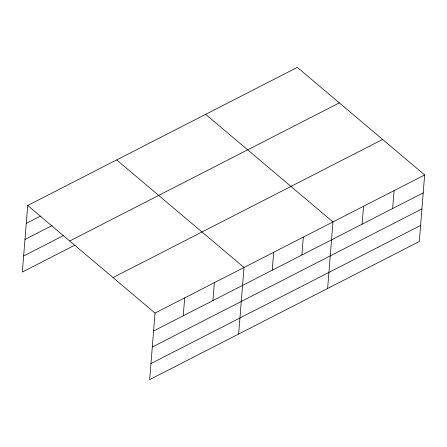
<?xml version="1.0" encoding="UTF-8"?>
<svg xmlns="http://www.w3.org/2000/svg" width="447" height="447" viewBox="0 0 447 447"><rect width="100%" height="100%" fill="white"/><g stroke="black" fill="none" stroke-linecap="round" stroke-linejoin="round"><path stroke-width="0.67" d="M27.703 205.486L155.025 313.073L149.672 379.62L419.297 241.514L424.65 174.961L297.328 67.38L27.703 205.486L22.35 272.039L74.873 245.135M183.242 315.789L184.684 297.881M212.901 300.596L214.342 282.688M238.648 334.049L244.001 267.496L116.678 159.914M272.217 270.217L273.659 252.304M301.876 255.025L303.317 237.117M327.623 288.471L332.976 221.924L205.659 114.337M362.092 224.176L363.534 206.268M392.65 208.525L394.092 190.618M26.261 223.399L40.476 216.119M24.971 239.447L52.159 225.523M23.641 255.986L63.804 235.413M69.721 240.994L339.346 102.883M113.007 277.57L382.632 139.458M155.025 313.073L424.65 174.961M153.584 330.981L423.208 192.875M152.293 347.034L421.918 208.922M150.963 363.573L420.588 225.461"/></g></svg>
